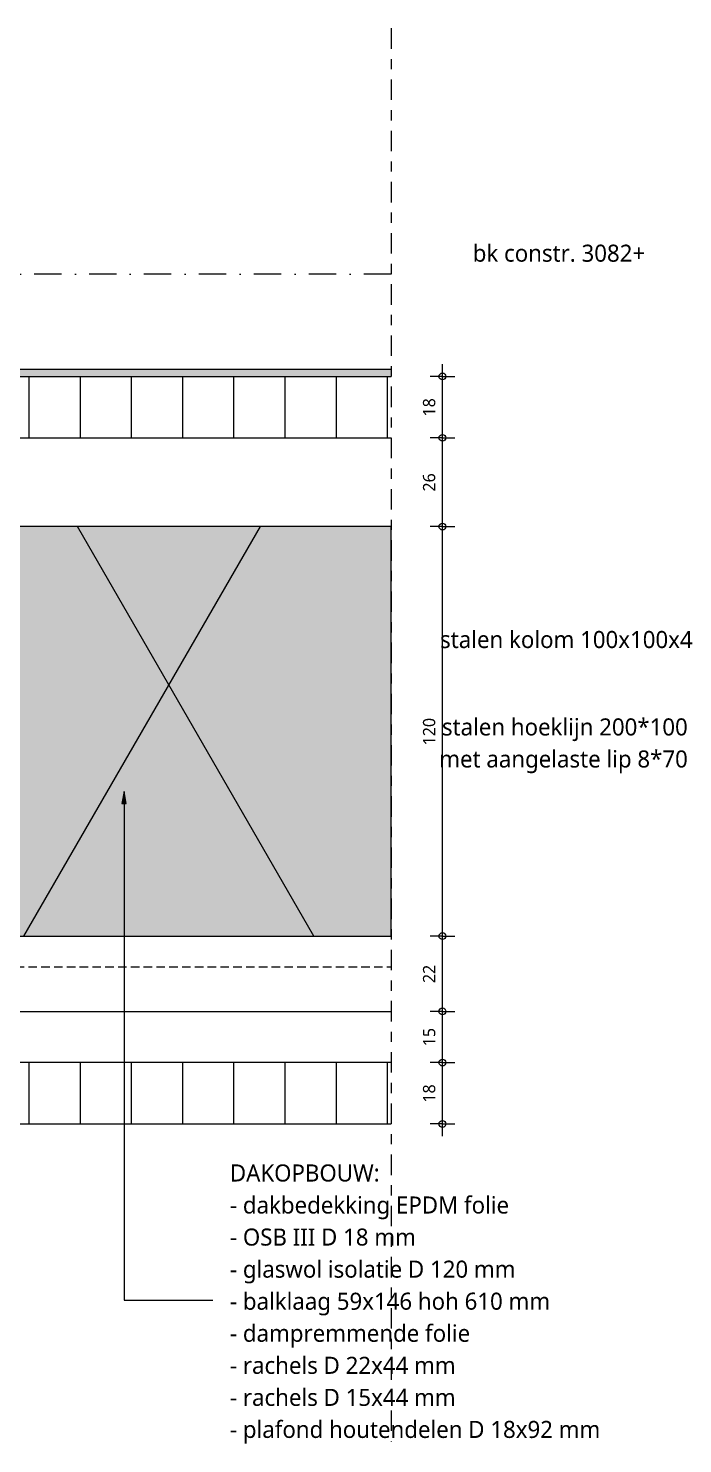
# Model space of a CAD drawing. Header units: millimetres. Extents: x 2457 to 4349, y 3067 to 7524.
# Drawn here: x 3479.8 to 3671.5, y 7090.7 to 7505.4 of the extents above; entities that cross this region are included whole.
import ezdxf

# ---------------------------------------------------------------- set-up
doc = ezdxf.new("R2010")
doc.units = ezdxf.units.MM
for name, pattern in [('MV_center', [15, 6, -3, 3, -3]), ('MV_hidden', [3.75, 2.5, -1.25]), ('MV_stramien', [16, 8, -4, 0, -4])]:
    doc.linetypes.add(name, pattern=pattern)
for name, color, linetype, lineweight in [('A-ANNO-DIMS', 211, 'Continuous', 13), ('A-ANNO-DIMS-2', 211, 'Continuous', 13), ('A-DETL', 90, 'Continuous', 13), ('A-DETL-GENF', 92, 'Continuous', 18), ('A-DETL-MEDM', 33, 'Continuous', 25), ('G-ANNO-TEXT', 231, 'Continuous', 13)]:
    doc.layers.add(name, color=color, linetype=linetype, lineweight=lineweight)
doc.styles.add('Segoe UI_1', font='segoeui.ttf', dxfattribs={"height": 3.6})
doc.styles.add('Segoe UI_3', font='segoeui.ttf', dxfattribs={"height": 5})
doc.styles.add('Segoe UI_B', font='segoeui.ttf', dxfattribs={"height": 5})
doc.dimstyles.new('1_8_mm', dxfattribs={"dimscale": 304.8, "dimtxt": 3.77051, "dimasz": 0.006562, "dimexe": 0.011811, "dimexo": 0.0625, "dimgap": 0.003281, "dimtad": 1, "dimdec": 0, "dimzin": 0, "dimdsep": 46, "dimtxsty": 'Segoe UI_1', "dimblk1": 'DOTBLANK', "dimblk2": 'DOTBLANK', "dimsah": 1, "dimcen": 0.09, "dimdle": 0.011811, "dimazin": 0, "dimtfac": 1, "dimtdec": 4, "dimtix": 1, "dimtmove": 0, "dimatfit": 3, "dimfxl": 0.011811, "dimfxlon": 1, "dimtvp": 1, "dimtfill": 1, "dimtolj": 1, "dimtzin": 0, "dimarcsym": 2})

# ---------------------------------------------------------------- blocks, each defined once
blk = doc.blocks.new('42 isolatie - Type 1-3779373-Details Strandbaak Strandhuis 2_0')
at = {"layer": 'A-DETL-GENF'}
blk.add_hatch(color=256, dxfattribs=at).paths.add_polyline_path([(0.28, 0.8), (123.28, 0.8), (123.28, 120.8), (0.28, 120.8), (0.28, 24.25)])
at = {"layer": 'A-DETL-GENF', "lineweight": 13}
h = blk.add_hatch(dxfattribs=at)
h.set_pattern_fill('FP_25', color=256, style=0, pattern_type=2)
h.set_pattern_definition([(60, (12.83, 244.8), (-107.39, 62), []), (120, (12.83, 244.8), (-107.39, -62), [])])
h.paths.add_polyline_path([(0.28, 0.8), (123.28, 0.8), (123.28, 120.8), (0.28, 120.8), (0.28, 24.25)])
at = {"layer": 'A-DETL-GENF'}
for p, q in [((123.28, 120.8), (0.28, 120.8)), ((0.28, 120.8), (0.28, 0.8)), ((123.28, 120.8), (0.28, 120.8)), ((123.28, 0.8), (123.28, 120.8)), ((0.28, 0.8), (123.28, 0.8)), ((0.28, 0.8), (123.28, 0.8))]:
    blk.add_line(p, q, dxfattribs=at)
blk = doc.blocks.new('00 plaatmateriaal1 - d_18 mm-3252182-Details Strandbaak Strandhuis 2_0')
at = {"layer": 'A-DETL-GENF', "lineweight": 13}
h = blk.add_hatch(dxfattribs=at)
h.set_pattern_fill('FP_2', color=256, style=0, pattern_type=2)
h.set_pattern_definition([(90, (0, 0), (-15, 9e-16), [])])
h.paths.add_polyline_path([(0, -18), (162, -18), (162, 0), (0, 0)])
at = {"layer": 'A-DETL-MEDM', "lineweight": 18}
for p, q in [((0, 0), (0, -18)), ((162, 0), (44, 0)), ((30, -18), (162, -18))]:
    blk.add_line(p, q, dxfattribs=at)
blk = doc.blocks.new('00 plaatmateriaal1 - d_18 mm-V17-Details Strandbaak Strandhuis 2_0')
at = {"layer": 'A-DETL-GENF', "lineweight": 13}
h = blk.add_hatch(dxfattribs=at)
h.set_pattern_fill('FP_1', color=256, style=0, pattern_type=2)
h.set_pattern_definition([(270, (0, 0), (-15, -9e-16), [])])
h.paths.add_polyline_path([(7.18, 18), (7.18, 0), (200.18, 0), (200.18, 18), (157.93, 18)])
at = {"layer": 'A-DETL-MEDM', "lineweight": 18}
for p, q in [((200.18, 18), (7.18, 18)), ((200.18, 0), (200.18, 18))]:
    blk.add_line(p, q, dxfattribs=at)
blk = doc.blocks.new('NLRS_00_DI_maskeer - Type 1-4234797-Details Strandbaak Strandhuis 2_0')
at = {"layer": 'A-DETL-GENF', "linetype": 'MV_center'}
blk.add_line((314.04, 0), (-100, 0), dxfattribs=at)
blk = doc.blocks.new('DIMBLOCK124-Details Strandbaak Strandhuis 2_0')
at = {"layer": 'A-ANNO-DIMS-2'}
for p, q in [((3601.07, 7202.39), (3597.47, 7202.39)), ((3601.07, 7180.79), (3601.07, 7202.39)), ((3601.07, 7202.39), (3604.67, 7202.39)), ((3601.07, 7184.39), (3597.47, 7184.39)), ((3601.07, 7184.39), (3604.67, 7184.39))]:
    blk.add_line(p, q, dxfattribs=at)
for centre in [(3601.07, 7202.39), (3601.07, 7184.39)]:
    blk.add_circle(centre, 1, dxfattribs=at)
at = {"layer": 'A-ANNO-DIMS-2', "color": 0, "insert": (3595.37, 7190.65), "char_height": 3.6, "width": 6.5813, "attachment_point": 1, "rotation": 90, "line_spacing_factor": 1.142579, "style": 'Segoe UI_1', "bg_fill": 3, "box_fill_scale": 1.25, "bg_fill_color": 9, "bg_fill_true_color": 13158600, "bg_fill_transparency": 0}
blk.add_mtext('18', dxfattribs=at)
blk = doc.blocks.new('_DotBlank')
at = {"color": 0, "linetype": 'ByBlock', "lineweight": -2}
blk.add_line((-0.5, 0), (-1, 0), dxfattribs=at)
blk.add_circle((0, 0), 0.5, dxfattribs=at)
blk = doc.blocks.new('DIMBLOCK125-Details Strandbaak Strandhuis 2_0')
at = {"layer": 'A-ANNO-DIMS-2'}
for p, q in [((3601.07, 7217.39), (3597.47, 7217.39)), ((3601.07, 7202.39), (3601.07, 7217.39)), ((3601.07, 7217.39), (3604.67, 7217.39)), ((3601.07, 7202.39), (3597.47, 7202.39)), ((3601.07, 7202.39), (3604.67, 7202.39))]:
    blk.add_line(p, q, dxfattribs=at)
for centre in [(3601.07, 7217.39), (3601.07, 7202.39)]:
    blk.add_circle(centre, 1, dxfattribs=at)
at = {"layer": 'A-ANNO-DIMS-2', "color": 0, "insert": (3595.37, 7207.15), "char_height": 3.6, "width": 6.5813, "attachment_point": 1, "rotation": 90, "line_spacing_factor": 1.142579, "style": 'Segoe UI_1', "bg_fill": 3, "box_fill_scale": 1.25, "bg_fill_color": 9, "bg_fill_true_color": 13158600, "bg_fill_transparency": 0}
blk.add_mtext('15', dxfattribs=at)
blk = doc.blocks.new('DIMBLOCK126-Details Strandbaak Strandhuis 2_0')
at = {"layer": 'A-ANNO-DIMS-2'}
for p, q in [((3601.07, 7239.43), (3597.47, 7239.43)), ((3601.07, 7217.39), (3601.07, 7239.43)), ((3601.07, 7239.43), (3604.67, 7239.43)), ((3601.07, 7217.39), (3597.47, 7217.39)), ((3601.07, 7217.39), (3604.67, 7217.39))]:
    blk.add_line(p, q, dxfattribs=at)
for centre in [(3601.07, 7239.43), (3601.07, 7217.39)]:
    blk.add_circle(centre, 1, dxfattribs=at)
at = {"layer": 'A-ANNO-DIMS-2', "color": 0, "insert": (3595.37, 7225.67), "char_height": 3.6, "width": 6.5813, "attachment_point": 1, "rotation": 90, "line_spacing_factor": 1.142579, "style": 'Segoe UI_1', "bg_fill": 3, "box_fill_scale": 1.25, "bg_fill_color": 9, "bg_fill_true_color": 13158600, "bg_fill_transparency": 0}
blk.add_mtext('22', dxfattribs=at)
blk = doc.blocks.new('DIMBLOCK127-Details Strandbaak Strandhuis 2_0')
at = {"layer": 'A-ANNO-DIMS-2'}
for p, q in [((3601.07, 7359.43), (3597.47, 7359.43)), ((3601.07, 7239.43), (3601.07, 7359.43)), ((3601.07, 7359.43), (3604.67, 7359.43)), ((3601.07, 7239.43), (3597.47, 7239.43)), ((3601.07, 7239.43), (3604.67, 7239.43))]:
    blk.add_line(p, q, dxfattribs=at)
for centre in [(3601.07, 7359.43), (3601.07, 7239.43)]:
    blk.add_circle(centre, 1, dxfattribs=at)
at = {"layer": 'A-ANNO-DIMS-2', "color": 0, "insert": (3595.37, 7295.32), "char_height": 3.6, "width": 9.8719, "attachment_point": 1, "rotation": 90, "line_spacing_factor": 1.142579, "style": 'Segoe UI_1', "bg_fill": 3, "box_fill_scale": 1.25, "bg_fill_color": 9, "bg_fill_true_color": 13158600, "bg_fill_transparency": 0}
blk.add_mtext('120', dxfattribs=at)
blk = doc.blocks.new('DIMBLOCK128-Details Strandbaak Strandhuis 2_0')
at = {"layer": 'A-ANNO-DIMS-2'}
for p, q in [((3601.07, 7385.43), (3597.47, 7385.43)), ((3601.07, 7359.43), (3601.07, 7385.43)), ((3601.07, 7385.43), (3604.67, 7385.43)), ((3601.07, 7359.43), (3597.47, 7359.43)), ((3601.07, 7359.43), (3604.67, 7359.43))]:
    blk.add_line(p, q, dxfattribs=at)
for centre in [(3601.07, 7385.43), (3601.07, 7359.43)]:
    blk.add_circle(centre, 1, dxfattribs=at)
at = {"layer": 'A-ANNO-DIMS-2', "color": 0, "insert": (3595.37, 7369.69), "char_height": 3.6, "width": 6.5813, "attachment_point": 1, "rotation": 90, "line_spacing_factor": 1.142579, "style": 'Segoe UI_1', "bg_fill": 3, "box_fill_scale": 1.25, "bg_fill_color": 9, "bg_fill_true_color": 13158600, "bg_fill_transparency": 0}
blk.add_mtext('26', dxfattribs=at)
blk = doc.blocks.new('DIMBLOCK129-Details Strandbaak Strandhuis 2_0')
at = {"layer": 'A-ANNO-DIMS-2'}
for p, q in [((3601.07, 7385.43), (3601.07, 7407.03)), ((3601.07, 7403.43), (3597.47, 7403.43)), ((3601.07, 7403.43), (3604.67, 7403.43)), ((3601.07, 7385.43), (3597.47, 7385.43)), ((3601.07, 7385.43), (3604.67, 7385.43))]:
    blk.add_line(p, q, dxfattribs=at)
for centre in [(3601.07, 7403.43), (3601.07, 7385.43)]:
    blk.add_circle(centre, 1, dxfattribs=at)
at = {"layer": 'A-ANNO-DIMS-2', "color": 0, "insert": (3595.37, 7391.69), "char_height": 3.6, "width": 6.5813, "attachment_point": 1, "rotation": 90, "line_spacing_factor": 1.142579, "style": 'Segoe UI_1', "bg_fill": 3, "box_fill_scale": 1.25, "bg_fill_color": 9, "bg_fill_true_color": 13158600, "bg_fill_transparency": 0}
blk.add_mtext('18', dxfattribs=at)

msp = doc.modelspace()

# ---------------------------------------------------------------- hatches: boundary and pattern name
at = {"layer": 'A-DETL-GENF'}
msp.add_hatch(color=9, dxfattribs=at).paths.add_polyline_path([(3586.05, 7403.43), (3586.05, 7405.43), (3423.88, 7405.43), (3393.88, 7435.43), (3301.05, 7435.43), (3301.05, 7433.43), (3393.05, 7433.43), (3423.05, 7403.43), (3435.3, 7403.43)])
at = {"layer": 'G-ANNO-TEXT'}
msp.add_hatch(color=7, dxfattribs=at).paths.add_polyline_path([(3507.81, 7281.85), (3507.18, 7278.25), (3508.45, 7278.25)])

# ---------------------------------------------------------------- linework, layer by layer
at = {"layer": 'A-DETL', "linetype": 'MV_stramien', "lineweight": 18}
msp.add_line((3586.05, 7433.43), (3401.3, 7433.43), dxfattribs=at)
at = {"layer": 'A-DETL', "lineweight": 18}
for p, q in [((3423.05, 7403.43), (3586.05, 7403.43)), ((3586.05, 7405.43), (3423.88, 7405.43)), ((3424.05, 7217.39), (3586.05, 7217.39))]:
    msp.add_line(p, q, dxfattribs=at)
at = {"layer": 'A-DETL', "linetype": 'MV_hidden', "lineweight": 18}
msp.add_line((3401.05, 7230.43), (3586.05, 7230.43), dxfattribs=at)
at = {"layer": 'G-ANNO-TEXT', "color": 250}
for p, q in [((3507.81, 7281.85), (3507.18, 7278.25)), ((3508.45, 7278.25), (3507.81, 7281.85)), ((3507.81, 7281.85), (3507.81, 7132.8)), ((3507.18, 7278.25), (3508.45, 7278.25)), ((3507.81, 7132.8), (3533.83, 7132.8))]:
    msp.add_line(p, q, dxfattribs=at)

# ---------------------------------------------------------------- block references
at = {"layer": 'A-DETL-GENF', "linetype": 'MV_center', "rotation": 90}
msp.add_blockref('NLRS_00_DI_maskeer - Type 1-4234797-Details Strandbaak Strandhuis 2_0', (3586.05, 7191.39), dxfattribs=at)
at = {"layer": 'A-DETL-GENF'}
msp.add_blockref('42 isolatie - Type 1-3779373-Details Strandbaak Strandhuis 2_0', (3462.77, 7238.63), dxfattribs=at)
at = {"layer": 'A-DETL-MEDM', "lineweight": 18, "rotation": 180}
msp.add_blockref('00 plaatmateriaal1 - d_18 mm-V17-Details Strandbaak Strandhuis 2_0', (3593.23, 7403.43), dxfattribs=at)
at = {"layer": 'A-DETL-MEDM', "lineweight": 18}
msp.add_blockref('00 plaatmateriaal1 - d_18 mm-3252182-Details Strandbaak Strandhuis 2_0', (3424.05, 7202.39), dxfattribs=at)

# ---------------------------------------------------------------- texts
at = {"layer": 'G-ANNO-TEXT', "color": 7, "char_height": 5, "attachment_point": 1}
for s, insert, width, style in [('bk constr. 3082+', (3609.96, 7442.04), 63.0126, 'Segoe UI_3'), ('stalen kolom 100x100x4', (3600.39, 7328.84), 90.751, 'Segoe UI_3'), ('stalen hoeklijn 200*100', (3600.93, 7303.23), 87.8649, 'Segoe UI_3'), ('met aangelaste lip 8*70', (3600.14, 7293.84), 88.827, 'Segoe UI_3'), ('DAKOPBOUW:', (3538.83, 7172.53), 58.0422, 'Segoe UI_B'), ('- dakbedekking EPDM folie', (3538.83, 7163.14), 102.2953, 'Segoe UI_3'), ('- OSB III D 18 mm', (3538.83, 7153.75), 67.8228, 'Segoe UI_3'), ('- glaswol isolatie D 120 mm', (3538.83, 7144.35), 104.54, 'Segoe UI_3'), ('- balklaag 59x146 hoh 610 mm', (3538.83, 7134.96), 117.0464, 'Segoe UI_3'), ('- dampremmende folie', (3538.83, 7125.57), 87.0633, 'Segoe UI_3'), ('- rachels D 22x44 mm', (3538.83, 7116.17), 82.0928, 'Segoe UI_3'), ('- rachels D 15x44 mm', (3538.83, 7106.78), 82.0928, 'Segoe UI_3'), ('- plafond houtendelen D 18x92 mm', (3538.83, 7097.39), 135.0042, 'Segoe UI_3')]:
    msp.add_mtext(s, dxfattribs=dict(at, insert=insert, width=width, style=style))

# ---------------------------------------------------------------- dimensions: what is measured, and where the dimension line sits
at = {"layer": 'A-ANNO-DIMS'}
dim = msp.add_linear_dim(base=(3601.07, 7202.39), p1=(3597.47, 7184.39), p2=(3597.47, 7202.39), angle=90, dimstyle='1_8_mm', override={"dimpost": '<>', "dimfxl": 18}, dxfattribs=at)
dim.commit()
dim.dimension.update_dxf_attribs({"geometry": 'DIMBLOCK124-Details Strandbaak Strandhuis 2_0', "text_midpoint": (3598.2, 7193.39)})

# ---------------------------------------------------------------- next in the draw order: dimensions: what is measured, and where the dimension line sits
dim = msp.add_linear_dim(base=(3601.07, 7217.39), p1=(3597.47, 7202.39), p2=(3597.47, 7217.39), angle=90, dimstyle='1_8_mm', override={"dimpost": '<>', "dimfxl": 15}, dxfattribs=at)
dim.commit()
dim.dimension.update_dxf_attribs({"geometry": 'DIMBLOCK125-Details Strandbaak Strandhuis 2_0', "text_midpoint": (3598.2, 7209.89)})

# ---------------------------------------------------------------- next in the draw order: dimensions: what is measured, and where the dimension line sits
dim = msp.add_linear_dim(base=(3601.07, 7239.43), p1=(3597.47, 7217.39), p2=(3597.47, 7239.43), angle=90, dimstyle='1_8_mm', override={"dimpost": '<>', "dimfxl": 22.038513}, dxfattribs=at)
dim.commit()
dim.dimension.update_dxf_attribs({"geometry": 'DIMBLOCK126-Details Strandbaak Strandhuis 2_0', "text_midpoint": (3598.24, 7228.41)})

# ---------------------------------------------------------------- next in the draw order: dimensions: what is measured, and where the dimension line sits
dim = msp.add_linear_dim(base=(3601.07, 7359.43), p1=(3597.47, 7239.43), p2=(3597.47, 7359.43), angle=90, dimstyle='1_8_mm', override={"dimpost": '<>', "dimfxl": 120}, dxfattribs=at)
dim.commit()
dim.dimension.update_dxf_attribs({"geometry": 'DIMBLOCK127-Details Strandbaak Strandhuis 2_0', "text_midpoint": (3598.2, 7299.43)})

# ---------------------------------------------------------------- next in the draw order: dimensions: what is measured, and where the dimension line sits
dim = msp.add_linear_dim(base=(3601.07, 7385.43), p1=(3597.47, 7359.43), p2=(3597.47, 7385.43), angle=90, dimstyle='1_8_mm', override={"dimpost": '<>', "dimfxl": 26}, dxfattribs=at)
dim.commit()
dim.dimension.update_dxf_attribs({"geometry": 'DIMBLOCK128-Details Strandbaak Strandhuis 2_0', "text_midpoint": (3598.21, 7372.43)})

# ---------------------------------------------------------------- next in the draw order: dimensions: what is measured, and where the dimension line sits
dim = msp.add_linear_dim(base=(3601.07, 7403.43), p1=(3597.47, 7385.43), p2=(3597.47, 7403.43), angle=90, dimstyle='1_8_mm', override={"dimpost": '<>', "dimfxl": 18}, dxfattribs=at)
dim.commit()
dim.dimension.update_dxf_attribs({"geometry": 'DIMBLOCK129-Details Strandbaak Strandhuis 2_0', "text_midpoint": (3598.2, 7394.43)})

doc.saveas('drawing.dxf')
